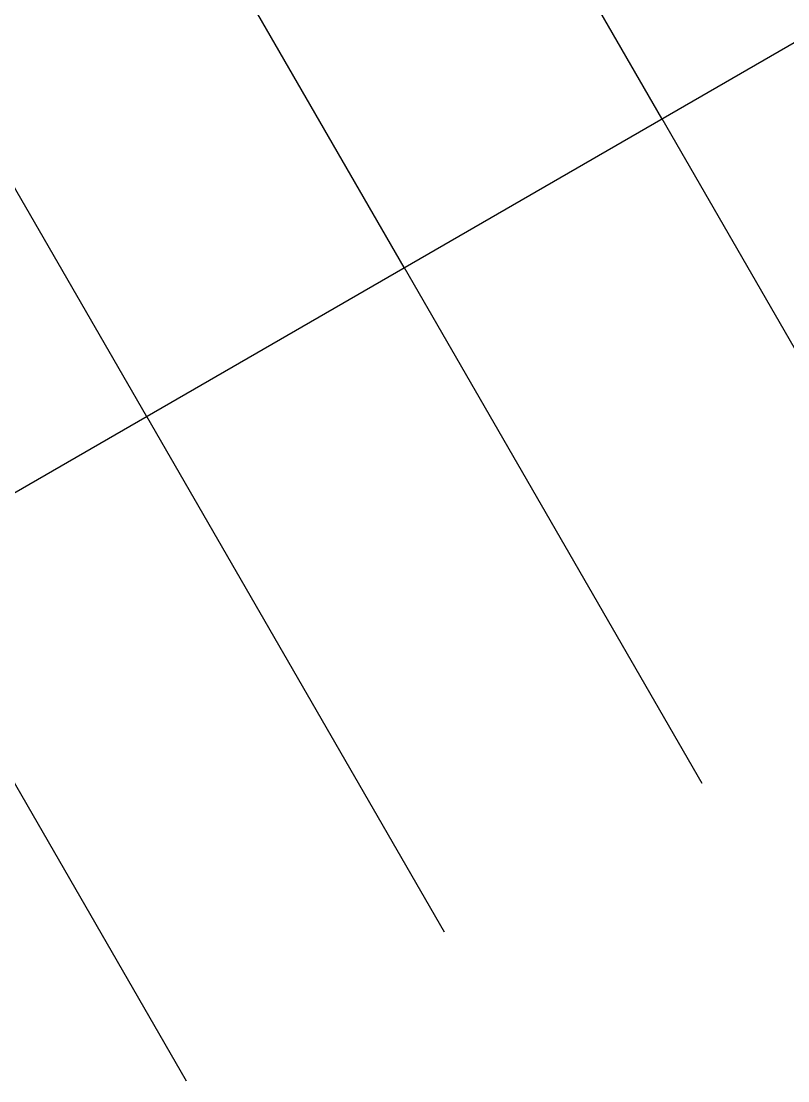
# Model space of a CAD drawing. Header units: metres. Extents: x 99558 to 100592, y 49739 to 50255.
# Drawn here: x 100025.45 to 100031.89, y 50073.52 to 50082.42 of the extents above; entities that cross this region are included whole.
import ezdxf

# ---------------------------------------------------------------- set-up
doc = ezdxf.new("R2010")
doc.units = ezdxf.units.M
doc.header["$MEASUREMENT"] = 0
doc.layers.add('ParkingSpace', color=252, linetype='Continuous')

# ---------------------------------------------------------------- blocks, each defined once
blk = doc.blocks.new('ParkingSpaces')
at = {"layer": 'ParkingSpace'}
for points in [[(10, 5), (10, 10)], [(12.5, 5), (12.5, 10)], [(15, 5), (15, 10)], [(20, 5), (0, 5)], [(10, 5), (10, 0)], [(12.5, 5), (12.5, 0)], [(15, 5), (15, 0)], [(17.5, 5), (17.5, 0)]]:
    blk.add_lwpolyline(points, dxfattribs=at)

msp = doc.modelspace()

# ---------------------------------------------------------------- block references
at = {"xscale": -1, "rotation": 29.99999999993395}
msp.add_blockref('ParkingSpaces', (100041.992, 50082.2678), dxfattribs=at)

doc.saveas('drawing.dxf')
